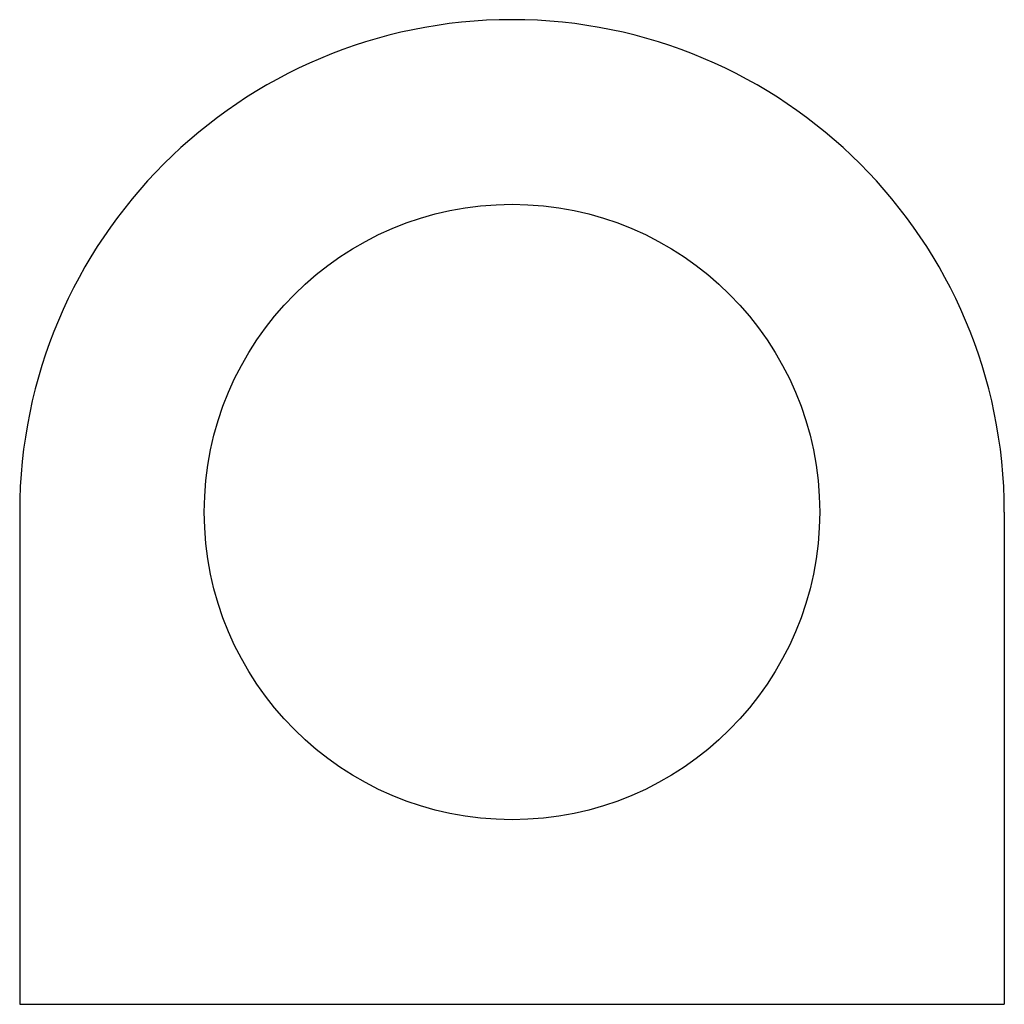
# Model space of a CAD drawing. Header units: millimetres. Extents: x -61.41 to -53.41, y -53.07 to -45.07.
import ezdxf

# ---------------------------------------------------------------- set-up
doc = ezdxf.new("R2010")
doc.units = ezdxf.units.MM
doc.layers.add('Shape2DView001', color=7, linetype='CONTINUOUS')

msp = doc.modelspace()

# ---------------------------------------------------------------- linework, layer by layer
at = {"layer": 'Shape2DView001'}
for p, q in [((-61.4052, -49.0722), (-61.4052, -53.0722)), ((-53.4052, -49.0722), (-53.4052, -53.0722)), ((-61.4052, -53.0722), (-53.4052, -53.0722))]:
    msp.add_line(p, q, dxfattribs=at)
msp.add_circle((-57.4052, -49.0722), 2.5, dxfattribs=at)
msp.add_arc((-57.4052, -49.0722), 4, 0, 180, dxfattribs=at)

doc.saveas('drawing.dxf')
